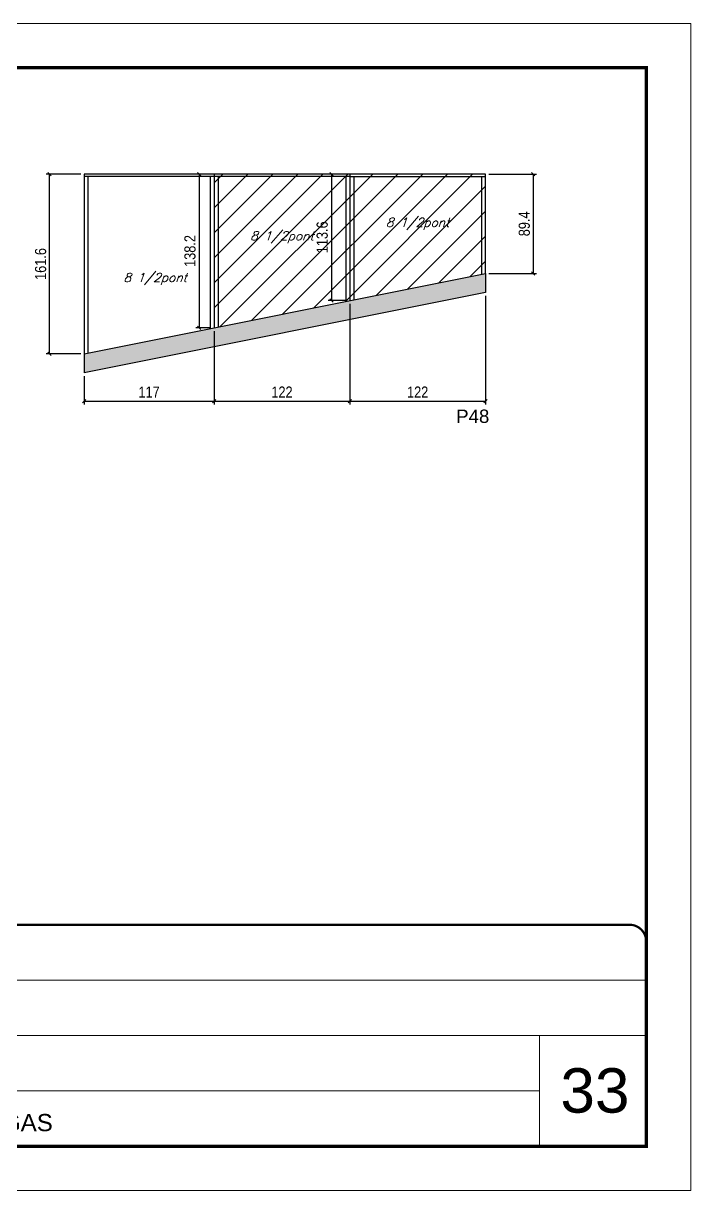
# Model space of a CAD drawing. Extents: x 3309 to 9590, y -2522 to 15424.
# Drawn here: x 4194 to 4794, y 4369 to 5419 of the extents above; entities that cross this region are included whole.
import ezdxf

# ---------------------------------------------------------------- set-up
doc = ezdxf.new("R2010")
doc.units = 0
doc.linetypes.add('CONTINUO', pattern=[0])
doc.linetypes.add('DASHED', pattern=[0.75, 0.5, -0.25])
for name, color, linetype in [('5', 5, 'Continuous'), ('COTA', 241, 'Continuous'), ('Painéis', 200, 'Continuous'), ('SARR_2.2x7', 40, 'Continuous'), ('SARR_3.5x7', 81, 'Continuous'), ('texto', 7, 'Continuous')]:
    doc.layers.add(name, color=color, linetype=linetype)
for name, color, linetype, lineweight in [('CARIMBO', 255, 'Continuous', 9), ('Folhas', 255, 'Continuous', 9), ('Hachura', 251, 'Continuous', 9), ('SARRAFO DE PRESSAO', 251, 'DASHED', 9)]:
    doc.layers.add(name, color=color, linetype=linetype, lineweight=lineweight)
doc.styles.add('ARIAL', font='arial.ttf')
doc.styles.add('COTA TECNICA', font='techl___.ttf', dxfattribs={"height": 10})
doc.styles.add('Romans', font='romans.shx')
doc.styles.get("Standard").update_dxf_attribs({"font": 'arial.ttf'})
doc.dimstyles.new('PAINEL', dxfattribs={"dimtxt": 10, "dimasz": 3, "dimexe": 3, "dimexo": 3, "dimgap": 3, "dimtad": 1, "dimdec": 1, "dimzin": 12, "dimdsep": 46, "dimtxsty": 'COTA TECNICA', "dimblk1": 'OBLIQUE', "dimblk2": 'OBLIQUE', "dimsah": 1, "dimcen": 0.9, "dimclrd": 4, "dimclre": 4, "dimclrt": 240, "dimadec": 1, "dimazin": 3, "dimtfac": 1, "dimtdec": 1, "dimtmove": 0, "dimatfit": 3, "dimfxl": 1, "dimtolj": 1, "dimtzin": 12, "dimarcsym": 0})

# ---------------------------------------------------------------- blocks, each defined once
blk = doc.blocks.new('9999999999')
at = {"color": 30, "linetype": 'CONTINUO'}
for p, q in [((98564.6, 34379.6), (99584, 34379.6)), ((98564.6, 34329.8), (99488, 34329.8)), ((99584, 34329.8), (99488, 34329.8)), ((99488, 34329.8), (99488, 34230.2)), ((98564.6, 34280), (99488, 34280))]:
    blk.add_line(p, q, dxfattribs=at)
at = {"color": 30, "linetype": 'CONTINUO', "const_width": 2}
blk.add_lwpolyline([(99584, 34230.2), (99584, 34414.4, 0.414214), (99569, 34429.4), (98229, 34429.4, 0.414214), (98214, 34414.4), (98214, 34245.2, 0.414214), (98229, 34230.2), (99584, 34230.2)], format="xyb", dxfattribs=at)
at = {"layer": 'Folhas'}
blk.add_lwpolyline([(98139, 34190.2), (99624, 34190.2), (99624, 35240.2), (98139, 35240.2)], close=True, dxfattribs=at)
at = {"layer": 'Folhas', "color": 30, "const_width": 3}
blk.add_lwpolyline([(98214, 34230.2), (99584, 34230.2), (99584, 35200.2), (98214, 35200.2)], close=True, dxfattribs=at)
at = {"color": 7, "linetype": 'Continuous', "ltscale": 5, "style": 'ARIAL'}
blk.add_text('LATERAIS DE VIGAS', height=15.483, dxfattribs=at).set_placement((98837.7, 34243.7))
blk = doc.blocks.new('_Oblique')
at = {"color": 0, "linetype": 'ByBlock', "lineweight": -2}
blk.add_line((-0.5, -0.5), (0.5, 0.5), dxfattribs=at)
blk = doc.blocks.new('*D1044')
at = {"layer": 'COTA', "color": 4, "lineweight": -2, "transparency": 16777216}
for p, q in [((4365.9, 5142.4), (4365.9, 5076.5)), ((4248.9, 5102), (4248.9, 5076.5)), ((4248.9, 5079.5), (4365.9, 5079.5))]:
    blk.add_line(p, q, dxfattribs=at)
at = {"layer": 'Defpoints', "color": 0, "transparency": 16777216}
for p in [(4365.9, 5145.4), (4248.9, 5105), (4365.9, 5079.5)]:
    blk.add_point(p, dxfattribs=at)
at = {"layer": 'COTA', "color": 4, "lineweight": -2, "transparency": 16777216, "xscale": 3, "yscale": 3, "zscale": 3, "rotation": 180}
blk.add_blockref('_Oblique', (4248.9, 5079.5), dxfattribs=at)
at = {"layer": 'COTA', "color": 4, "lineweight": -2, "transparency": 16777216, "xscale": 3, "yscale": 3, "zscale": 3}
blk.add_blockref('_Oblique', (4365.9, 5079.5), dxfattribs=at)
at = {"layer": 'COTA', "color": 240, "transparency": 16777216, "insert": (4307.4, 5087.6), "char_height": 10, "attachment_point": 5, "style": 'COTA TECNICA'}
blk.add_mtext('\\A1;117', dxfattribs=at)
blk = doc.blocks.new('*D1045')
at = {"layer": 'COTA', "color": 4, "lineweight": -2, "transparency": 16777216}
for p, q in [((4487.9, 5167), (4487.9, 5076.5)), ((4609.9, 5174.2), (4609.9, 5076.5)), ((4487.9, 5079.5), (4609.9, 5079.5))]:
    blk.add_line(p, q, dxfattribs=at)
at = {"layer": 'Defpoints', "color": 0, "transparency": 16777216}
for p in [(4609.9, 5177.2), (4487.9, 5170), (4609.9, 5079.5)]:
    blk.add_point(p, dxfattribs=at)
at = {"layer": 'COTA', "color": 4, "lineweight": -2, "transparency": 16777216, "xscale": 3, "yscale": 3, "zscale": 3, "rotation": 180}
blk.add_blockref('_Oblique', (4487.9, 5079.5), dxfattribs=at)
at = {"layer": 'COTA', "color": 4, "lineweight": -2, "transparency": 16777216, "xscale": 3, "yscale": 3, "zscale": 3}
blk.add_blockref('_Oblique', (4609.9, 5079.5), dxfattribs=at)
at = {"layer": 'COTA', "color": 240, "transparency": 16777216, "insert": (4548.9, 5087.6), "char_height": 10, "attachment_point": 5, "style": 'COTA TECNICA'}
blk.add_mtext('\\A1;122', dxfattribs=at)
blk = doc.blocks.new('*D1046')
at = {"layer": 'COTA', "color": 4, "lineweight": -2, "transparency": 16777216}
for p, q in [((4245.9, 5283.6), (4215, 5283.6)), ((4218, 5122), (4218, 5283.6)), ((4245.9, 5122), (4215, 5122))]:
    blk.add_line(p, q, dxfattribs=at)
at = {"layer": 'Defpoints', "color": 0, "transparency": 16777216}
for p in [(4218, 5283.6), (4248.9, 5283.6), (4248.9, 5122)]:
    blk.add_point(p, dxfattribs=at)
at = {"layer": 'COTA', "color": 4, "lineweight": -2, "transparency": 16777216, "xscale": 3, "yscale": 3, "zscale": 3}
for p, rotation in [((4218, 5283.6), 90), ((4218, 5122), 270)]:
    blk.add_blockref('_Oblique', p, dxfattribs=dict(at, rotation=rotation))
at = {"layer": 'COTA', "color": 240, "transparency": 16777216, "insert": (4209.9, 5202.8), "char_height": 10, "attachment_point": 5, "rotation": 90, "style": 'COTA TECNICA'}
blk.add_mtext('\\A1;161.6', dxfattribs=at)
blk = doc.blocks.new('*D1047')
at = {"layer": 'COTA', "color": 4, "lineweight": -2, "transparency": 16777216}
for p, q in [((4484.9, 5283.6), (4468.4, 5283.6)), ((4471.4, 5283.6), (4471.4, 5170)), ((4484.9, 5170), (4468.4, 5170))]:
    blk.add_line(p, q, dxfattribs=at)
at = {"layer": 'Defpoints', "color": 0, "transparency": 16777216}
for p in [(4487.9, 5283.6), (4471.4, 5170), (4487.9, 5170)]:
    blk.add_point(p, dxfattribs=at)
at = {"layer": 'COTA', "color": 4, "lineweight": -2, "transparency": 16777216, "xscale": 3, "yscale": 3, "zscale": 3}
for p, rotation in [((4471.4, 5283.6), 90), ((4471.4, 5170), 270)]:
    blk.add_blockref('_Oblique', p, dxfattribs=dict(at, rotation=rotation))
at = {"layer": 'COTA', "color": 240, "transparency": 16777216, "insert": (4463.1, 5226.8), "char_height": 10, "attachment_point": 5, "rotation": 90, "style": 'COTA TECNICA'}
blk.add_mtext('\\A1;113.6', dxfattribs=at)
blk = doc.blocks.new('*D1048')
at = {"layer": 'COTA', "color": 4, "lineweight": -2, "transparency": 16777216}
for p, q in [((4612.9, 5283.6), (4655.9, 5283.6)), ((4652.9, 5283.6), (4652.9, 5194.2)), ((4612.9, 5194.2), (4655.9, 5194.2))]:
    blk.add_line(p, q, dxfattribs=at)
at = {"layer": 'Defpoints', "color": 0, "transparency": 16777216}
for p in [(4609.9, 5283.6), (4609.9, 5194.2), (4652.9, 5194.2)]:
    blk.add_point(p, dxfattribs=at)
at = {"layer": 'COTA', "color": 4, "lineweight": -2, "transparency": 16777216, "xscale": 3, "yscale": 3, "zscale": 3}
for p, rotation in [((4652.9, 5283.6), 90), ((4652.9, 5194.2), 270)]:
    blk.add_blockref('_Oblique', p, dxfattribs=dict(at, rotation=rotation))
at = {"layer": 'COTA', "color": 240, "transparency": 16777216, "insert": (4644.8, 5238.9), "char_height": 10, "attachment_point": 5, "rotation": 90, "style": 'COTA TECNICA'}
blk.add_mtext('\\A1;89.4', dxfattribs=at)
blk = doc.blocks.new('*D1049')
at = {"layer": 'COTA', "color": 4, "lineweight": -2, "transparency": 16777216}
for p, q in [((4487.9, 5167), (4487.9, 5076.5)), ((4365.9, 5142.4), (4365.9, 5076.5)), ((4365.9, 5079.5), (4487.9, 5079.5))]:
    blk.add_line(p, q, dxfattribs=at)
at = {"layer": 'Defpoints', "color": 0, "transparency": 16777216}
for p in [(4487.9, 5170), (4365.9, 5145.4), (4487.9, 5079.5)]:
    blk.add_point(p, dxfattribs=at)
at = {"layer": 'COTA', "color": 4, "lineweight": -2, "transparency": 16777216, "xscale": 3, "yscale": 3, "zscale": 3, "rotation": 180}
blk.add_blockref('_Oblique', (4365.9, 5079.5), dxfattribs=at)
at = {"layer": 'COTA', "color": 4, "lineweight": -2, "transparency": 16777216, "xscale": 3, "yscale": 3, "zscale": 3}
blk.add_blockref('_Oblique', (4487.9, 5079.5), dxfattribs=at)
at = {"layer": 'COTA', "color": 240, "transparency": 16777216, "insert": (4426.9, 5087.6), "char_height": 10, "attachment_point": 5, "style": 'COTA TECNICA'}
blk.add_mtext('\\A1;122', dxfattribs=at)
blk = doc.blocks.new('*D1050')
at = {"layer": 'COTA', "color": 4, "lineweight": -2, "transparency": 16777216}
for p, q in [((4362.9, 5283.6), (4349.4, 5283.6)), ((4352.4, 5283.6), (4352.4, 5145.4)), ((4362.9, 5145.4), (4349.4, 5145.4))]:
    blk.add_line(p, q, dxfattribs=at)
at = {"layer": 'Defpoints', "color": 0, "transparency": 16777216}
for p in [(4365.9, 5283.6), (4352.4, 5145.4), (4365.9, 5145.4)]:
    blk.add_point(p, dxfattribs=at)
at = {"layer": 'COTA', "color": 4, "lineweight": -2, "transparency": 16777216, "xscale": 3, "yscale": 3, "zscale": 3}
for p, rotation in [((4352.4, 5283.6), 90), ((4352.4, 5145.4), 270)]:
    blk.add_blockref('_Oblique', p, dxfattribs=dict(at, rotation=rotation))
at = {"layer": 'COTA', "color": 240, "transparency": 16777216, "insert": (4344.2, 5214.5), "char_height": 10, "attachment_point": 5, "rotation": 90, "style": 'COTA TECNICA'}
blk.add_mtext('\\A1;138.2', dxfattribs=at)

msp = doc.modelspace()

# ---------------------------------------------------------------- hatches: boundary and pattern name
at = {"layer": 'COTA'}
h = msp.add_hatch(dxfattribs=at)
h.set_pattern_fill('AR-CONC', color=256, scale=0.03)
h.set_pattern_definition([(50, (55.5903, 0), (5.46554, -0.4781726), [0.5715, -6.2865]), (355, (55.59, 0), (-1.0573026, 5.7317054), [0.4572, -5.0292175]), (100.451445, (56.0457, -0.04), (4.4082374, 5.2535326), [0.4857003, -5.3427073]), (46.1842, (55.59, 1.524), (8.132371, -1.26127), [0.85725, -9.42975]), (96.63556, (56.268, 1.419), (7.122124, 7.422784), [0.728551, -8.014068]), (351.18415, (55.59, 1.524), (7.122124, 7.422784), [0.685799, -7.543792]), (21, (56.3523, 1.143), (4.5484317, -3.067956), [0.5715, -6.2865]), (326, (56.352, 1.143), (1.854061, 5.525639), [0.4572, -5.0292]), (71.451445, (56.7313, 0.8873), (6.4024926, 2.457683), [0.4857003, -5.342698]), (37.5, (55.5903, 0), (0.0926581, 2.53665117), [0, -4.96824, 0, -5.1054, 0, -5.04825]), (7.5, (55.5903, 0), (2.0045899, 3.0054172), [0, -2.91084, 0, -4.85394, 0, -1.92405]), (327.5, (53.891, 0), (4.06771786, -0.1718623), [0, -1.905, 0, -5.9436, 0, -7.8867]), (317.5, (53.129, 0), (4.4438754, 0.7627947), [0, -2.4765, 0, -3.94716, 0, -5.6007])])
h.paths.add_polyline_path([(4609.89, 5177.16), (4609.89, 5194.16), (4248.89, 5121.96), (4248.89, 5104.96)])
at = {"layer": 'Hachura', "linetype": 'ByBlock'}
h = msp.add_hatch(dxfattribs=at)
h.set_pattern_fill('ANSI31', color=256, scale=5)
h.set_pattern_definition([(45, (55.59, 0), (-11.22532, 11.22532), [])])
h.paths.add_polyline_path([(3510.89, 5283.6), (3497.49, 5216.6), (3741.49, 5216.6), (3741.49, 5283.6)])
h.paths.add_polyline_path([(3741.49, 5283.6), (3741.49, 5216.6), (3818.21, 5216.6), (3831.61, 5283.6)])
h.paths.add_polyline_path([(3921.55, 5283.6), (3908.15, 5216.6), (4111.05, 5216.6), (4124.45, 5283.6)])
h.paths.add_polyline_path([(4365.89, 5145.36), (4487.89, 5169.76), (4487.89, 5283.6), (4365.89, 5283.6)])
h.paths.add_polyline_path([(4487.89, 5169.76), (4609.89, 5194.16), (4609.89, 5283.6), (4487.89, 5283.6)])

# ---------------------------------------------------------------- linework, layer by layer
at = {"layer": 'COTA'}
for p, q in [((4609.89, 5194.16), (4609.89, 5177.16)), ((4609.89, 5177.16), (4248.89, 5104.96)), ((4248.89, 5121.96), (4248.89, 5104.96))]:
    msp.add_line(p, q, dxfattribs=at)
at = {"layer": 'Painéis', "linetype": 'ByBlock'}
for p, q in [((4248.89, 5283.6), (4248.89, 5121.96)), ((4609.89, 5283.6), (4248.89, 5283.6)), ((4365.89, 5283.6), (4365.89, 5145.36)), ((4487.89, 5283.6), (4487.89, 5169.96)), ((4609.89, 5194.16), (4609.89, 5283.6)), ((4248.89, 5121.96), (4609.89, 5194.16))]:
    msp.add_line(p, q, dxfattribs=at)
at = {"layer": 'SARR_2.2x7', "linetype": 'Continuous'}
for q in [(4248.89, 5281.4), (4609.89, 5281.4)]:
    msp.add_line((4487.89, 5281.4), q, dxfattribs=at)
at = {"layer": 'SARR_3.5x7'}
for p, q in [((4252.39, 5281.4), (4252.39, 5122.66)), ((4362.39, 5281.4), (4362.39, 5144.66)), ((4369.39, 5281.4), (4369.39, 5146.06)), ((4484.39, 5281.4), (4484.39, 5169.26)), ((4491.39, 5281.4), (4491.39, 5170.66)), ((4606.39, 5281.4), (4606.39, 5193.46))]:
    msp.add_line(p, q, dxfattribs=at)

# ---------------------------------------------------------------- block references
at = {"layer": 'SARRAFO DE PRESSAO', "color": 6, "linetype": 'ByBlock'}
msp.add_blockref('9999999999', (-94829.61, -29820.95), dxfattribs=at)

# ---------------------------------------------------------------- texts
at = {"layer": '5', "linetype": 'Continuous'}
msp.add_text('P48', height=12, rotation=359.99996, dxfattribs=at).set_placement((4583.54, 5059.83))
at = {"layer": 'CARIMBO', "style": 'ARIAL'}
msp.add_text('33', height=40, dxfattribs=at).set_placement((4677.23, 4439.4))
at = {"layer": 'texto', "color": 2, "char_height": 8, "attachment_point": 5, "style": 'Romans'}
for insert in [(4548.89, 5238.88), (4426.89, 5226.78), (4312.89, 5189.35)]:
    msp.add_mtext('{\\Q19;\\C256;8 1/2pont}', dxfattribs=dict(at, insert=insert))

# ---------------------------------------------------------------- dimensions: what is measured, and where the dimension line sits
at = {"layer": 'COTA'}
for base, p1, p2, picture, middle in [((4217.99, 5283.6), (4248.89, 5121.96), (4248.89, 5283.6), '*D1046', (4209.89, 5202.78)), ((4352.41, 5145.36), (4365.89, 5283.6), (4365.89, 5145.36), '*D1050', (4344.17, 5214.48)), ((4471.36, 5169.96), (4487.89, 5283.6), (4487.89, 5169.96), '*D1047', (4463.14, 5226.78)), ((4652.86, 5194.16), (4609.89, 5283.6), (4609.89, 5194.16), '*D1048', (4644.76, 5238.88))]:
    dim = msp.add_linear_dim(base=base, p1=p1, p2=p2, angle=90, dimstyle='PAINEL', dxfattribs=at)
    dim.commit()
    dim.dimension.update_dxf_attribs({"geometry": picture, "text_midpoint": middle})
dim = msp.add_linear_dim(base=(4609.89, 5079.54), p1=(4487.89, 5169.96), p2=(4609.89, 5177.16), dimstyle='PAINEL', override={"dimtmove": 1}, dxfattribs=at)
dim.commit()
dim.dimension.update_dxf_attribs({"geometry": '*D1045', "text_midpoint": (4548.89, 5087.6)})
for base, p1, p2, picture, middle in [((4487.89, 5079.54), (4365.89, 5145.36), (4487.89, 5169.96), '*D1049', (4426.89, 5087.6)), ((4365.89, 5079.54), (4248.89, 5104.96), (4365.89, 5145.36), '*D1044', (4307.39, 5087.61))]:
    dim = msp.add_linear_dim(base=base, p1=p1, p2=p2, dimstyle='PAINEL', dxfattribs=at)
    dim.commit()
    dim.dimension.update_dxf_attribs({"geometry": picture, "text_midpoint": middle})

doc.saveas('drawing.dxf')
